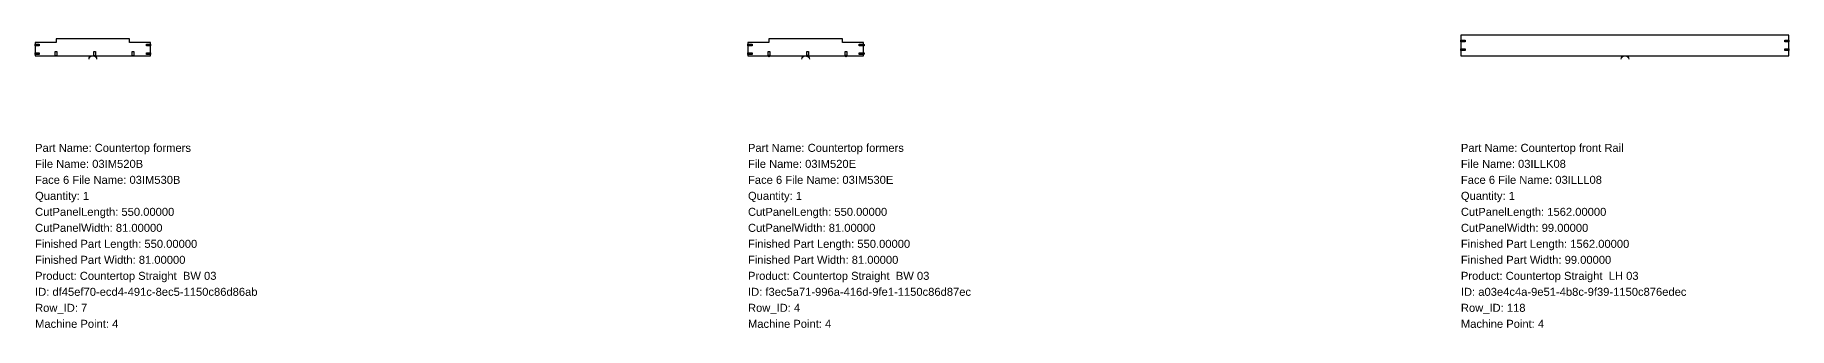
# Model space of a CAD drawing. Header units: inches. Extents: x 0 to 200771, y -1296 to 641.
# Drawn here: x 101102 to 109453, y -1296 to 99 of the extents above; entities that cross this region are included whole.
import ezdxf

# ---------------------------------------------------------------- set-up
doc = ezdxf.new("R2010")
doc.units = ezdxf.units.IN
doc.header["$MEASUREMENT"] = 0
for name, color, linetype in [('BORDER_Z18P0RT1001', 7, 'Continuous'), ('HBORE_Z9P0', 4, 'Continuous'), ('NESTTEXT', 1, 'Continuous'), ('VBORE_Z12P0', 3, 'Continuous')]:
    doc.layers.add(name, color=color, linetype=linetype)
doc.styles.get("Standard").update_dxf_attribs({"font": 'arial.ttf'})

msp = doc.modelspace()

# ---------------------------------------------------------------- linework, layer by layer
at = {"layer": 'BORDER_Z18P0RT1001', "color": 2}
for points in [[(108654.025, -15, -0.41421356), (108669.025, 0), (109453.2, 0), (109453.2, 99), (107891.2, 99), (107891.2, 0), (108675.375, 0, -0.41421356), (108690.375, -15)], [(101358.425, -15, -0.41421356), (101373.425, 0), (101651.6, 0), (101651.6, 63), (101551.6, 63), (101551.6, 81), (101201.6, 81), (101201.6, 63), (101101.6, 63), (101101.6, 0), (101379.775, 0, -0.41421356), (101394.775, -15)], [(104753.225, -15, -0.41421356), (104768.225, 0), (105046.4, 0), (105046.4, 63), (104946.4, 63), (104946.4, 81), (104596.4, 81), (104596.4, 63), (104496.4, 63), (104496.4, 0), (104774.575, 0, -0.41421356), (104789.575, -15)]]:
    msp.add_lwpolyline(points, format="xyb", dxfattribs=at)
at = {"layer": 'HBORE_Z9P0', "color": 4}
for points in [[(101101.6, 55), (101121.6, 55), (101121.6, 47), (101101.6, 47), (101101.6, 55)], [(101101.6, 15), (101121.6, 15), (101121.6, 7), (101101.6, 7), (101101.6, 15)], [(101197.6, 0), (101197.6, 20), (101205.6, 20), (101205.6, 0), (101197.6, 0)], [(101381.1, 0), (101381.1, 20), (101389.1, 20), (101389.1, 0), (101381.1, 0)], [(101564.6, 0), (101564.6, 20), (101572.6, 20), (101572.6, 0), (101564.6, 0)], [(101651.6, 47), (101631.6, 47), (101631.6, 55), (101651.6, 55), (101651.6, 47)], [(101651.6, 7), (101631.6, 7), (101631.6, 15), (101651.6, 15), (101651.6, 7)], [(104496.4, 55), (104516.4, 55), (104516.4, 47), (104496.4, 47), (104496.4, 55)], [(104496.4, 55), (104516.4, 55), (104516.4, 47), (104496.4, 47), (104496.4, 55)], [(104496.4, 15), (104516.4, 15), (104516.4, 7), (104496.4, 7), (104496.4, 15)], [(104496.4, 15), (104516.4, 15), (104516.4, 7), (104496.4, 7), (104496.4, 15)], [(104592.4, 0), (104592.4, 20), (104600.4, 20), (104600.4, 0), (104592.4, 0)], [(104592.4, 0), (104592.4, 20), (104600.4, 20), (104600.4, 0), (104592.4, 0)], [(104775.9, 0), (104775.9, 20), (104783.9, 20), (104783.9, 0), (104775.9, 0)], [(104775.9, 0), (104775.9, 20), (104783.9, 20), (104783.9, 0), (104775.9, 0)], [(104959.4, 0), (104959.4, 20), (104967.4, 20), (104967.4, 0), (104959.4, 0)], [(104959.4, 0), (104959.4, 20), (104967.4, 20), (104967.4, 0), (104959.4, 0)], [(105046.4, 47), (105026.4, 47), (105026.4, 55), (105046.4, 55), (105046.4, 47)], [(105046.4, 47), (105026.4, 47), (105026.4, 55), (105046.4, 55), (105046.4, 47)], [(105046.4, 7), (105026.4, 7), (105026.4, 15), (105046.4, 15), (105046.4, 7)], [(105046.4, 7), (105026.4, 7), (105026.4, 15), (105046.4, 15), (105046.4, 7)], [(107891.2, 74), (107911.2, 74), (107911.2, 66), (107891.2, 66), (107891.2, 74)], [(107891.2, 33), (107911.2, 33), (107911.2, 25), (107891.2, 25), (107891.2, 33)], [(109453.2, 66), (109433.2, 66), (109433.2, 74), (109453.2, 74), (109453.2, 66)], [(109453.2, 25), (109433.2, 25), (109433.2, 33), (109453.2, 33), (109453.2, 25)]]:
    msp.add_lwpolyline(points, close=True, dxfattribs=at)
at = {"layer": 'VBORE_Z12P0', "color": 3}
for centre in [(104596.4, 0), (104779.9, 0), (104963.4, 0), (105046.4, 51), (105046.4, 11)]:
    msp.add_circle(centre, 4, dxfattribs=at)

# ---------------------------------------------------------------- texts
at = {"layer": 'NESTTEXT', "color": 1}
for s, p in [('Part Name: Countertop formers', (101101.6, -457.2)), ('Part Name: Countertop formers', (104496.4, -457.2)), ('Part Name: Countertop front Rail', (107891.2, -457.2)), ('File Name: 03IM520B', (101101.6, -533.4)), ('File Name: 03IM520E', (104496.4, -533.4)), ('File Name: 03ILLK08', (107891.2, -533.4)), ('Face 6 File Name: 03IM530B', (101101.6, -609.6)), ('Face 6 File Name: 03IM530E', (104496.4, -609.6)), ('Face 6 File Name: 03ILLL08', (107891.2, -609.6)), ('Quantity: 1', (101101.6, -685.8)), ('Quantity: 1', (104496.4, -685.8)), ('Quantity: 1', (107891.2, -685.8)), ('CutPanelLength: 550.00000', (101101.6, -762)), ('CutPanelLength: 550.00000', (104496.4, -762)), ('CutPanelLength: 1562.00000', (107891.2, -762)), ('CutPanelWidth: 81.00000', (101101.6, -838.2)), ('CutPanelWidth: 81.00000', (104496.4, -838.2)), ('CutPanelWidth: 99.00000', (107891.2, -838.2)), ('Finished Part Length: 550.00000', (101101.6, -914.4)), ('Finished Part Length: 550.00000', (104496.4, -914.4)), ('Finished Part Length: 1562.00000', (107891.2, -914.4)), ('Finished Part Width: 81.00000', (101101.6, -990.6)), ('Finished Part Width: 81.00000', (104496.4, -990.6)), ('Finished Part Width: 99.00000', (107891.2, -990.6)), ('Product: Countertop Straight  BW 03', (101101.6, -1066.8)), ('Product: Countertop Straight  BW 03', (104496.4, -1066.8)), ('Product: Countertop Straight  LH 03', (107891.2, -1066.8)), ('ID: df45ef70-ecd4-491c-8ec5-1150c86d86ab', (101101.6, -1143)), ('ID: f3ec5a71-996a-416d-9fe1-1150c86d87ec', (104496.4, -1143)), ('ID: a03e4c4a-9e51-4b8c-9f39-1150c876edec', (107891.2, -1143)), ('Row_ID: 7', (101101.6, -1219.2)), ('Row_ID: 4', (104496.4, -1219.2)), ('Row_ID: 118', (107891.2, -1219.2)), ('Machine Point: 4', (101101.6, -1295.4)), ('Machine Point: 4', (104496.4, -1295.4)), ('Machine Point: 4', (107891.2, -1295.4))]:
    msp.add_text(s, height=38.1, dxfattribs=at).set_placement(p)

doc.saveas('drawing.dxf')
